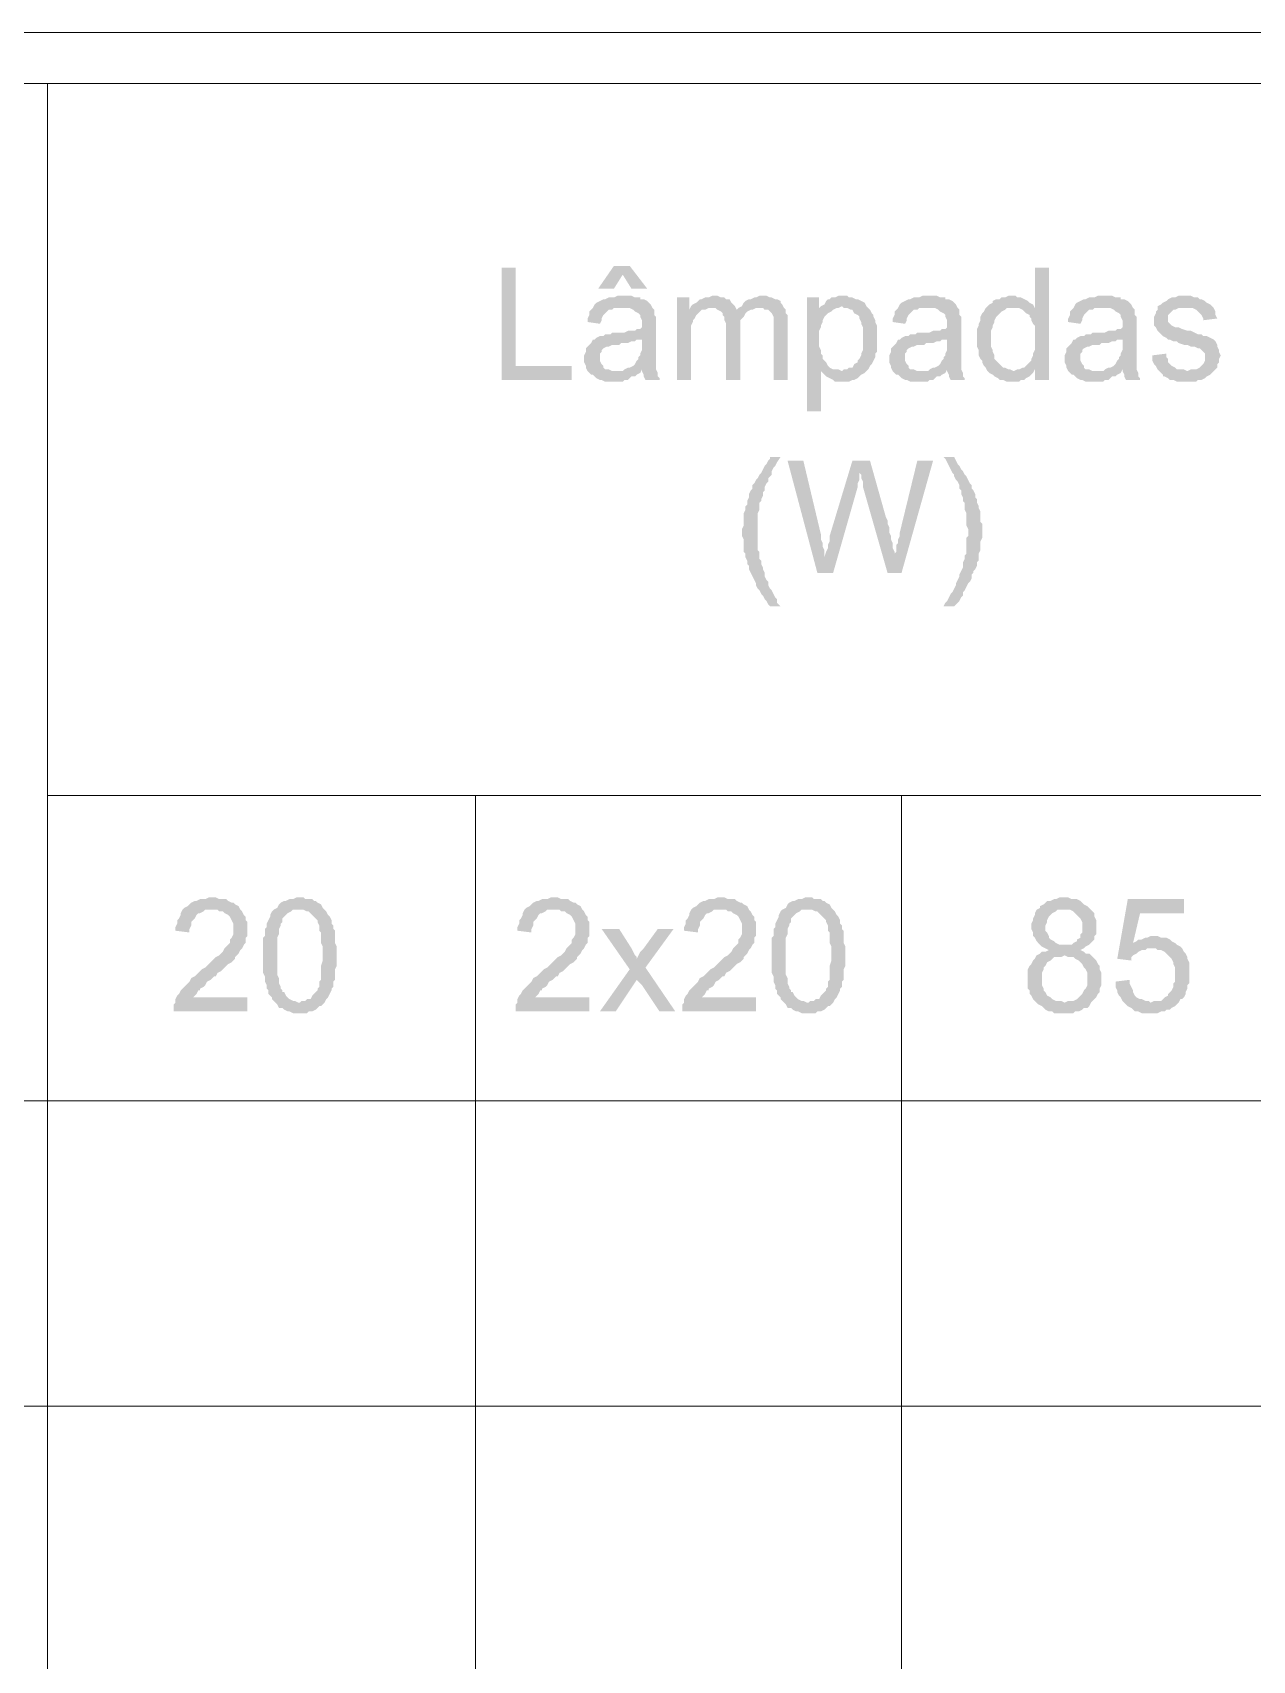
# Model space of a CAD drawing. Header units: inches. Extents: x 179598 to 179981, y 9195975 to 9196075.
# Drawn here: x 179716.228 to 179717.619, y 9196035.954 to 9196037.81 of the extents above; entities that cross this region are included whole.
import ezdxf

# ---------------------------------------------------------------- set-up
doc = ezdxf.new("R2010")
doc.units = ezdxf.units.IN
doc.header["$LTSCALE"] = 0.05
doc.header["$MEASUREMENT"] = 0
doc.linetypes.add('CONTINU', pattern=[0])
doc.layers.add('Cargas', color=150, linetype='Continuous', lineweight=30)

# ---------------------------------------------------------------- blocks, each defined once
blk = doc.blocks.new('QuadroCarga Model')
at = {"layer": 'Cargas', "linetype": 'CONTINU', "lineweight": 20, "transparency": 33554559}
for points in [[(7.3973, 10.3138), (7.3973, 10.3458), (7.3973, 10.3398), (7.3953, 10.3378), (7.3953, 10.3338), (7.3933, 10.3318), (7.3913, 10.3278), (7.3913, 10.3278), (7.3893, 10.3258), (7.3853, 10.3238), (7.3813, 10.3218), (7.3693, 10.3218), (7.3653, 10.3238), (7.3633, 10.3258), (7.3593, 10.3258), (7.3553, 10.3298), (7.3553, 10.3298), (7.3533, 10.3318), (7.3493, 10.3338), (7.3473, 10.3358), (7.3453, 10.3378), (7.3433, 10.3418), (7.3413, 10.3438), (7.3373, 10.3478), (7.3353, 10.3498), (7.3313, 10.3538), (7.3293, 10.3578), (7.3273, 10.3598), (7.3233, 10.3638), (7.3213, 10.3658), (7.3193, 10.3698), (7.3153, 10.3718), (7.3133, 10.3738), (7.3113, 10.3758), (7.3093, 10.3778), (7.3073, 10.3798), (7.3053, 10.3818), (7.3013, 10.3838), (7.2993, 10.3858), (7.2953, 10.3878), (7.2913, 10.3878), (7.2913, 10.3878), (7.2893, 10.3898), (7.2813, 10.3898), (7.2813, 10.3058), (7.2973, 10.3058), (7.2973, 10.3678), (7.2993, 10.3658), (7.3013, 10.3638), (7.3053, 10.3618), (7.3053, 10.3598), (7.3073, 10.3598), (7.3093, 10.3558), (7.3113, 10.3538), (7.3153, 10.3518), (7.3173, 10.3478), (7.3213, 10.3438), (7.3213, 10.3418), (7.3253, 10.3398), (7.3273, 10.3358), (7.3313, 10.3318), (7.3333, 10.3298), (7.3353, 10.3278), (7.3373, 10.3238), (7.3393, 10.3218), (7.3413, 10.3198), (7.3433, 10.3198), (7.3453, 10.3178), (7.3473, 10.3158), (7.3513, 10.3138), (7.3533, 10.3118), (7.3573, 10.3098), (7.3593, 10.3078), (7.3653, 10.3078), (7.3673, 10.3058), (7.3753, 10.3058), (7.3833, 10.3058), (7.3853, 10.3078), (7.3893, 10.3078), (7.3913, 10.3098), (7.3953, 10.3118)], [(7.4113, 10.3458), (7.4113, 10.3498), (7.4093, 10.3538), (7.4093, 10.3598), (7.4073, 10.3638), (7.4073, 10.3658), (7.4053, 10.3698), (7.4033, 10.3718), (7.4013, 10.3738), (7.3993, 10.3778), (7.3973, 10.3798), (7.3933, 10.3818), (7.3913, 10.3818), (7.3873, 10.3838), (7.3853, 10.3858), (7.3813, 10.3858), (7.3773, 10.3878), (7.3733, 10.3878), (7.3713, 10.3718), (7.3753, 10.3718), (7.3793, 10.3698), (7.3833, 10.3698), (7.3853, 10.3678), (7.3873, 10.3658), (7.3913, 10.3638), (7.3933, 10.3618), (7.3933, 10.3598), (7.3953, 10.3558), (7.3973, 10.3538), (7.3973, 10.3138), (7.4013, 10.3158), (7.4013, 10.3158), (7.4033, 10.3198), (7.4053, 10.3218), (7.4053, 10.3238), (7.4073, 10.3278), (7.4093, 10.3298), (7.4093, 10.3378), (7.4113, 10.3418)], [(7.3973, 10.2758), (7.3953, 10.2778), (7.3913, 10.2798), (7.3893, 10.2798), (7.3853, 10.2818), (7.3813, 10.2838), (7.3773, 10.2838), (7.3753, 10.2858), (7.3673, 10.2858), (7.3653, 10.2878), (7.3253, 10.2878), (7.3213, 10.2858), (7.3153, 10.2858), (7.3113, 10.2838), (7.3073, 10.2838), (7.3053, 10.2818), (7.3013, 10.2818), (7.2993, 10.2798), (7.2973, 10.2778), (7.2953, 10.2778), (7.2933, 10.2758), (7.2913, 10.2738), (7.2913, 10.2458), (7.2913, 10.2478), (7.2933, 10.2518), (7.2933, 10.2538), (7.2953, 10.2578), (7.2973, 10.2598), (7.2993, 10.2618), (7.3033, 10.2638), (7.3033, 10.2658), (7.3053, 10.2658), (7.3073, 10.2678), (7.3093, 10.2678), (7.3133, 10.2698), (7.3193, 10.2698), (7.3233, 10.2718), (7.3653, 10.2718), (7.3693, 10.2698), (7.3753, 10.2698), (7.3793, 10.2678), (7.3813, 10.2678), (7.3833, 10.2658), (7.3873, 10.2658), (7.3893, 10.2638), (7.3913, 10.2618), (7.3933, 10.2598), (7.3953, 10.2558), (7.3973, 10.2538), (7.3973, 10.2458)], [(7.4113, 10.2458), (7.4113, 10.2498), (7.4093, 10.2538), (7.4093, 10.2578), (7.4073, 10.2618), (7.4073, 10.2638), (7.4053, 10.2678), (7.4033, 10.2698), (7.4033, 10.2698), (7.3993, 10.2718), (7.3973, 10.2758), (7.3973, 10.2418), (7.3953, 10.2378), (7.3953, 10.2358), (7.3933, 10.2338), (7.3893, 10.2298), (7.3873, 10.2278), (7.3873, 10.2278), (7.3853, 10.2258), (7.3833, 10.2258), (7.3793, 10.2238), (7.3733, 10.2238), (7.3713, 10.2218), (7.3593, 10.2218), (7.3553, 10.2198), (7.3393, 10.2198), (7.3333, 10.2218), (7.3173, 10.2218), (7.3153, 10.2238), (7.3093, 10.2238), (7.3073, 10.2258), (7.3053, 10.2258), (7.3033, 10.2278), (7.3013, 10.2298), (7.2993, 10.2318), (7.2953, 10.2338), (7.2953, 10.2378), (7.2933, 10.2398), (7.2933, 10.2438), (7.2913, 10.2458), (7.2913, 10.2738), (7.2893, 10.2718), (7.2853, 10.2698), (7.2853, 10.2658), (7.2833, 10.2638), (7.2813, 10.2598), (7.2813, 10.2578), (7.2793, 10.2538), (7.2793, 10.2378), (7.2813, 10.2358), (7.2813, 10.2318), (7.2833, 10.2278), (7.2853, 10.2258), (7.2873, 10.2238), (7.2873, 10.2218), (7.2893, 10.2198), (7.2913, 10.2178), (7.2953, 10.2158), (7.2973, 10.2138), (7.3013, 10.2118), (7.3053, 10.2098), (7.3073, 10.2098), (7.3093, 10.2078), (7.3153, 10.2078), (7.3173, 10.2058), (7.3293, 10.2058), (7.3333, 10.2038), (7.3553, 10.2038), (7.3593, 10.2058), (7.3733, 10.2058), (7.3753, 10.2078), (7.3793, 10.2078), (7.3813, 10.2098), (7.3853, 10.2098), (7.3893, 10.2118), (7.3913, 10.2138), (7.3953, 10.2158), (7.3953, 10.2158), (7.3973, 10.2178), (7.3993, 10.2198), (7.4033, 10.2218), (7.4053, 10.2258), (7.4073, 10.2278), (7.4073, 10.2298), (7.4093, 10.2318), (7.4093, 10.2398), (7.4113, 10.2418)], [(8.1293, 9.9998), (8.1293, 10.0158), (8.0013, 10.0158), (8.0013, 9.9358), (8.0173, 9.9358), (8.0173, 9.9998)], [(7.3973, 9.9238), (7.3973, 9.9558), (7.3973, 9.9498), (7.3953, 9.9478), (7.3953, 9.9438), (7.3933, 9.9418), (7.3913, 9.9378), (7.3913, 9.9378), (7.3893, 9.9358), (7.3853, 9.9338), (7.3813, 9.9318), (7.3693, 9.9318), (7.3653, 9.9338), (7.3633, 9.9358), (7.3593, 9.9358), (7.3553, 9.9398), (7.3553, 9.9398), (7.3533, 9.9418), (7.3493, 9.9438), (7.3473, 9.9458), (7.3453, 9.9478), (7.3433, 9.9518), (7.3413, 9.9538), (7.3373, 9.9578), (7.3353, 9.9598), (7.3313, 9.9638), (7.3293, 9.9678), (7.3273, 9.9698), (7.3233, 9.9738), (7.3213, 9.9758), (7.3193, 9.9798), (7.3153, 9.9818), (7.3133, 9.9838), (7.3113, 9.9858), (7.3093, 9.9878), (7.3073, 9.9898), (7.3053, 9.9918), (7.3013, 9.9938), (7.2993, 9.9958), (7.2953, 9.9978), (7.2913, 9.9978), (7.2913, 9.9978), (7.2893, 9.9998), (7.2813, 9.9998), (7.2813, 9.9158), (7.2973, 9.9158), (7.2973, 9.9778), (7.2993, 9.9758), (7.3013, 9.9738), (7.3053, 9.9718), (7.3053, 9.9698), (7.3073, 9.9698), (7.3093, 9.9658), (7.3113, 9.9638), (7.3153, 9.9618), (7.3173, 9.9578), (7.3213, 9.9538), (7.3213, 9.9518), (7.3253, 9.9498), (7.3273, 9.9458), (7.3313, 9.9418), (7.3333, 9.9398), (7.3353, 9.9378), (7.3373, 9.9338), (7.3393, 9.9318), (7.3413, 9.9298), (7.3433, 9.9298), (7.3453, 9.9278), (7.3473, 9.9258), (7.3513, 9.9238), (7.3533, 9.9218), (7.3573, 9.9198), (7.3593, 9.9178), (7.3653, 9.9178), (7.3673, 9.9158), (7.3753, 9.9158), (7.3833, 9.9158), (7.3853, 9.9178), (7.3893, 9.9178), (7.3913, 9.9198), (7.3953, 9.9218)], [(7.4113, 9.9558), (7.4113, 9.9598), (7.4093, 9.9638), (7.4093, 9.9698), (7.4073, 9.9738), (7.4073, 9.9758), (7.4053, 9.9798), (7.4033, 9.9818), (7.4013, 9.9838), (7.3993, 9.9878), (7.3973, 9.9898), (7.3933, 9.9918), (7.3913, 9.9918), (7.3873, 9.9938), (7.3853, 9.9958), (7.3813, 9.9958), (7.3773, 9.9978), (7.3733, 9.9978), (7.3713, 9.9818), (7.3753, 9.9818), (7.3793, 9.9798), (7.3833, 9.9798), (7.3853, 9.9778), (7.3873, 9.9758), (7.3913, 9.9738), (7.3933, 9.9718), (7.3933, 9.9698), (7.3953, 9.9658), (7.3973, 9.9638), (7.3973, 9.9238), (7.4013, 9.9258), (7.4013, 9.9258), (7.4033, 9.9298), (7.4053, 9.9318), (7.4053, 9.9338), (7.4073, 9.9378), (7.4093, 9.9398), (7.4093, 9.9478), (7.4113, 9.9518)], [(8.0493, 9.9078), (8.0473, 9.9098), (8.0473, 9.9118), (8.0433, 9.9138), (8.0413, 9.9158), (8.0393, 9.9178), (8.0373, 9.9198), (8.0333, 9.9198), (8.0293, 9.9218), (8.0253, 9.9218), (8.0213, 9.9218), (8.0173, 9.9198), (8.0153, 9.9198), (8.0113, 9.9178), (8.0093, 9.9158), (8.0073, 9.9138), (8.0073, 9.9118), (8.0053, 9.9098), (8.0033, 9.9078), (8.0013, 9.9038), (8.0013, 9.9018), (7.9993, 9.8978), (7.9993, 9.8778), (8.0013, 9.8758), (8.0013, 9.8718), (8.0033, 9.8698), (8.0053, 9.8678), (8.0053, 9.8638), (8.0073, 9.8618), (8.0093, 9.8578), (8.0113, 9.8858), (8.0113, 9.8898), (8.0133, 9.8938), (8.0133, 9.8978), (8.0153, 9.8998), (8.0173, 9.8998), (8.0193, 9.9018), (8.0233, 9.9038), (8.0273, 9.9038), (8.0313, 9.9038), (8.0333, 9.9018), (8.0353, 9.9018), (8.0373, 9.8998), (8.0393, 9.8958), (8.0393, 9.8938), (8.0413, 9.8898), (8.0413, 9.8818), (8.0433, 9.8798), (8.0433, 9.8718), (8.0453, 9.8678), (8.0453, 9.8638), (8.0473, 9.8618), (8.0473, 9.8558)], [(8.0973, 9.8758), (8.0973, 9.8838), (8.0953, 9.8878), (8.0953, 9.8938), (8.0933, 9.8978), (8.0933, 9.8998), (8.0913, 9.9038), (8.0893, 9.9078), (8.0873, 9.9098), (8.0833, 9.9118), (8.0833, 9.8698), (8.0813, 9.8658), (8.0793, 9.8638), (8.0773, 9.8598), (8.0773, 9.8598), (8.0753, 9.8578), (8.0733, 9.8578), (8.0693, 9.8558), (8.0653, 9.8558), (8.0613, 9.8558), (8.0613, 9.8558), (8.0593, 9.8578), (8.0593, 9.8618), (8.0573, 9.8638), (8.0573, 9.8718), (8.0553, 9.8758), (8.0553, 9.8898), (8.0533, 9.8918), (8.0533, 9.8978), (8.0513, 9.8998), (8.0513, 9.9038), (8.0493, 9.9078), (8.0473, 9.8558), (8.0353, 9.8558), (8.0313, 9.8578), (8.0293, 9.8578), (8.0273, 9.8598), (8.0253, 9.8598), (8.0233, 9.8618), (8.0193, 9.8638), (8.0173, 9.8658), (8.0153, 9.8698), (8.0153, 9.8718), (8.0133, 9.8758), (8.0133, 9.8558), (8.0113, 9.8558), (8.0073, 9.8538), (8.0053, 9.8538), (8.0013, 9.8518), (8.0013, 9.8358), (8.0033, 9.8358), (8.0053, 9.8378), (8.0093, 9.8378), (8.0133, 9.8398), (8.0613, 9.8398), (8.0733, 9.8398), (8.0753, 9.8418), (8.0813, 9.8418), (8.0833, 9.8438), (8.0873, 9.8458), (8.0893, 9.8478), (8.0913, 9.8498), (8.0933, 9.8538), (8.0933, 9.8578), (8.0953, 9.8578), (8.0953, 9.8638), (8.0973, 9.8678), (8.0973, 9.8718)], [(8.0833, 9.9118), (8.0813, 9.9138), (8.0793, 9.9158), (8.0753, 9.9158), (8.0713, 9.9178), (8.0673, 9.9178), (8.0653, 9.9038), (8.0693, 9.9018), (8.0713, 9.9018), (8.0753, 9.8998), (8.0773, 9.8978), (8.0793, 9.8958), (8.0813, 9.8938), (8.0813, 9.8898), (8.0833, 9.8878), (8.0833, 9.8778)], [(7.3293, 9.8698), (7.2813, 9.9038), (7.2813, 9.8858), (7.3173, 9.8618)], [(7.3753, 9.8818), (7.3753, 9.9018), (7.3293, 9.8698), (7.3173, 9.8618), (7.3113, 9.8558), (7.2813, 9.8358), (7.2813, 9.8178), (7.3313, 9.8518), (7.3413, 9.8618), (7.3433, 9.8618), (7.3453, 9.8638), (7.3493, 9.8658), (7.3533, 9.8678)], [(8.1313, 9.8698), (8.1313, 9.8878), (8.1053, 9.9058), (8.1053, 9.8878), (8.1213, 9.8778)], [(8.0133, 9.8758), (8.0113, 9.8778), (8.0113, 9.8858), (8.0093, 9.8578), (8.0133, 9.8558)], [(8.1313, 9.8698), (8.1213, 9.8778), (8.1053, 9.8678), (8.1053, 9.8498)], [(7.3753, 9.8198), (7.3753, 9.8378), (7.3533, 9.8538), (7.3513, 9.8558), (7.3493, 9.8578), (7.3453, 9.8598), (7.3413, 9.8618), (7.3313, 9.8518)], [(7.3973, 9.7338), (7.3973, 9.7658), (7.3973, 9.7598), (7.3953, 9.7578), (7.3953, 9.7538), (7.3933, 9.7518), (7.3913, 9.7478), (7.3913, 9.7478), (7.3893, 9.7458), (7.3853, 9.7438), (7.3813, 9.7418), (7.3693, 9.7418), (7.3653, 9.7438), (7.3633, 9.7458), (7.3593, 9.7458), (7.3553, 9.7498), (7.3553, 9.7498), (7.3533, 9.7518), (7.3493, 9.7538), (7.3473, 9.7558), (7.3453, 9.7578), (7.3433, 9.7618), (7.3413, 9.7638), (7.3373, 9.7678), (7.3353, 9.7698), (7.3313, 9.7738), (7.3293, 9.7778), (7.3273, 9.7798), (7.3233, 9.7838), (7.3213, 9.7858), (7.3193, 9.7898), (7.3153, 9.7918), (7.3133, 9.7938), (7.3113, 9.7958), (7.3093, 9.7978), (7.3073, 9.7998), (7.3053, 9.8018), (7.3013, 9.8038), (7.2993, 9.8058), (7.2953, 9.8078), (7.2913, 9.8078), (7.2913, 9.8078), (7.2893, 9.8098), (7.2813, 9.8098), (7.2813, 9.7258), (7.2973, 9.7258), (7.2973, 9.7878), (7.2993, 9.7858), (7.3013, 9.7838), (7.3053, 9.7818), (7.3053, 9.7798), (7.3073, 9.7798), (7.3093, 9.7758), (7.3113, 9.7738), (7.3153, 9.7718), (7.3173, 9.7678), (7.3213, 9.7638), (7.3213, 9.7618), (7.3253, 9.7598), (7.3273, 9.7558), (7.3313, 9.7518), (7.3333, 9.7498), (7.3353, 9.7478), (7.3373, 9.7438), (7.3393, 9.7418), (7.3413, 9.7398), (7.3433, 9.7398), (7.3453, 9.7378), (7.3473, 9.7358), (7.3513, 9.7338), (7.3533, 9.7318), (7.3573, 9.7298), (7.3593, 9.7278), (7.3653, 9.7278), (7.3673, 9.7258), (7.3753, 9.7258), (7.3833, 9.7258), (7.3853, 9.7278), (7.3893, 9.7278), (7.3913, 9.7298), (7.3953, 9.7318)], [(7.4113, 9.7658), (7.4113, 9.7698), (7.4093, 9.7738), (7.4093, 9.7798), (7.4073, 9.7838), (7.4073, 9.7858), (7.4053, 9.7898), (7.4033, 9.7918), (7.4013, 9.7938), (7.3993, 9.7978), (7.3973, 9.7998), (7.3933, 9.8018), (7.3913, 9.8018), (7.3873, 9.8038), (7.3853, 9.8058), (7.3813, 9.8058), (7.3773, 9.8078), (7.3733, 9.8078), (7.3713, 9.7918), (7.3753, 9.7918), (7.3793, 9.7898), (7.3833, 9.7898), (7.3853, 9.7878), (7.3873, 9.7858), (7.3913, 9.7838), (7.3933, 9.7818), (7.3933, 9.7798), (7.3953, 9.7758), (7.3973, 9.7738), (7.3973, 9.7338), (7.4013, 9.7358), (7.4013, 9.7358), (7.4033, 9.7398), (7.4053, 9.7418), (7.4053, 9.7438), (7.4073, 9.7478), (7.4093, 9.7498), (7.4093, 9.7578), (7.4113, 9.7618)], [(8.0953, 9.8018), (8.0953, 9.8158), (8.0013, 9.8158), (8.0013, 9.7998), (8.0633, 9.7998), (8.0673, 9.7978), (8.0693, 9.7978), (8.0713, 9.7958), (8.0753, 9.7938), (8.0773, 9.7918), (8.0793, 9.7898), (8.0813, 9.7878), (8.0813, 9.8018)], [(8.0973, 9.7738), (8.0973, 9.7758), (8.0953, 9.7798), (8.0953, 9.7838), (8.0933, 9.7878), (8.0933, 9.7898), (8.0913, 9.7918), (8.0893, 9.7938), (8.0873, 9.7978), (8.0853, 9.7998), (8.0833, 9.7778), (8.0833, 9.7718), (8.0813, 9.7698), (8.0793, 9.7658), (8.0813, 9.7478), (8.0813, 9.7478), (8.0853, 9.7498), (8.0873, 9.7518), (8.0893, 9.7538), (8.0933, 9.7558), (8.0933, 9.7598), (8.0953, 9.7618), (8.0953, 9.7658), (8.0973, 9.7698)], [(8.0853, 9.7998), (8.0813, 9.8018), (8.0813, 9.7838), (8.0833, 9.7798), (8.0833, 9.7778)], [(8.0833, 9.7458), (8.0813, 9.7478), (8.0793, 9.7658), (8.0773, 9.7638), (8.0753, 9.7638), (8.0733, 9.7618), (8.0693, 9.7618), (8.0653, 9.7598), (8.0013, 9.7598), (8.0013, 9.7438), (8.0693, 9.7438), (8.0713, 9.7418), (8.0733, 9.7398), (8.0773, 9.7378), (8.0773, 9.7378), (8.0793, 9.7358), (8.0813, 9.7318), (8.0813, 9.7298), (8.0833, 9.7258), (8.0833, 9.7218)], [(8.0973, 9.7178), (8.0973, 9.7218), (8.0953, 9.7258), (8.0953, 9.7278), (8.0933, 9.7318), (8.0933, 9.7338), (8.0913, 9.7378), (8.0893, 9.7398), (8.0853, 9.7418), (8.0833, 9.7458), (8.0833, 9.7178), (8.0813, 9.7158), (8.0813, 9.7118), (8.0793, 9.7098), (8.0773, 9.7078), (8.0733, 9.7058), (8.0013, 9.7058), (8.0013, 9.6898), (8.0753, 9.6898), (8.0773, 9.6918), (8.0813, 9.6918), (8.0833, 9.6938), (8.0873, 9.6958), (8.0893, 9.6978), (8.0913, 9.6978), (8.0933, 9.7018), (8.0933, 9.7038), (8.0953, 9.7078), (8.0953, 9.7098), (8.0973, 9.7138)], [(7.9133, 9.6978), (7.9133, 9.7098), (7.9113, 9.7098), (7.9093, 9.7118), (7.9053, 9.7138), (7.9033, 9.7158), (7.8993, 9.7178), (7.8953, 9.7198), (7.8933, 9.7218), (7.8893, 9.7238), (7.8873, 9.7258), (7.8833, 9.7278), (7.8813, 9.7298), (7.8773, 9.7298), (7.8753, 9.7318), (7.8713, 9.7338), (7.8673, 9.7338), (7.8673, 9.7338), (7.8633, 9.7358), (7.8593, 9.7358), (7.8573, 9.7378), (7.8533, 9.7378), (7.8493, 9.7398), (7.8353, 9.7398), (7.8313, 9.7418), (7.8273, 9.7418), (7.8233, 9.7418), (7.8193, 9.7398), (7.8053, 9.7398), (7.8033, 9.7378), (7.7993, 9.7378), (7.7953, 9.7358), (7.7913, 9.7358), (7.7893, 9.7338), (7.7853, 9.7338), (7.7813, 9.7318), (7.7813, 9.7318), (7.7773, 9.7298), (7.7733, 9.7278), (7.7693, 9.7258), (7.7673, 9.7258), (7.7633, 9.7238), (7.7613, 9.7218), (7.7573, 9.7198), (7.7553, 9.7178), (7.7513, 9.7158), (7.7493, 9.7138), (7.7453, 9.7118), (7.7433, 9.7098), (7.7433, 9.6978), (7.7473, 9.7018), (7.7513, 9.7018), (7.7533, 9.7038), (7.7573, 9.7058), (7.7613, 9.7078), (7.7633, 9.7098), (7.7673, 9.7118), (7.7713, 9.7118), (7.7733, 9.7138), (7.7773, 9.7158), (7.7813, 9.7158), (7.7853, 9.7178), (7.7873, 9.7178), (7.7913, 9.7198), (7.7953, 9.7198), (7.7973, 9.7218), (7.8053, 9.7218), (7.8073, 9.7238), (7.8493, 9.7238), (7.8533, 9.7218), (7.8613, 9.7218), (7.8633, 9.7198), (7.8653, 9.7198), (7.8693, 9.7178), (7.8733, 9.7178), (7.8753, 9.7158), (7.8793, 9.7158), (7.8833, 9.7138), (7.8853, 9.7118), (7.8893, 9.7118), (7.8913, 9.7098), (7.8933, 9.7078), (7.8973, 9.7078), (7.9013, 9.7058), (7.9033, 9.7038), (7.9073, 9.7018)], [(7.3973, 9.6958), (7.3953, 9.6978), (7.3913, 9.6998), (7.3893, 9.6998), (7.3853, 9.7018), (7.3813, 9.7038), (7.3773, 9.7038), (7.3753, 9.7058), (7.3673, 9.7058), (7.3653, 9.7078), (7.3253, 9.7078), (7.3213, 9.7058), (7.3153, 9.7058), (7.3113, 9.7038), (7.3073, 9.7038), (7.3053, 9.7018), (7.3013, 9.7018), (7.2993, 9.6998), (7.2973, 9.6978), (7.2953, 9.6978), (7.2933, 9.6958), (7.2913, 9.6938), (7.2913, 9.6658), (7.2913, 9.6678), (7.2933, 9.6718), (7.2933, 9.6738), (7.2953, 9.6778), (7.2973, 9.6798), (7.2993, 9.6818), (7.3033, 9.6838), (7.3033, 9.6858), (7.3053, 9.6858), (7.3073, 9.6878), (7.3093, 9.6878), (7.3133, 9.6898), (7.3193, 9.6898), (7.3233, 9.6918), (7.3653, 9.6918), (7.3693, 9.6898), (7.3753, 9.6898), (7.3793, 9.6878), (7.3813, 9.6878), (7.3833, 9.6858), (7.3873, 9.6858), (7.3893, 9.6838), (7.3913, 9.6818), (7.3933, 9.6798), (7.3953, 9.6758), (7.3973, 9.6738), (7.3973, 9.6658)], [(7.4113, 9.6658), (7.4113, 9.6698), (7.4093, 9.6738), (7.4093, 9.6778), (7.4073, 9.6818), (7.4073, 9.6838), (7.4053, 9.6878), (7.4033, 9.6898), (7.4033, 9.6898), (7.3993, 9.6918), (7.3973, 9.6958), (7.3973, 9.6618), (7.3953, 9.6578), (7.3953, 9.6558), (7.3933, 9.6538), (7.3893, 9.6498), (7.3873, 9.6478), (7.3873, 9.6478), (7.3853, 9.6458), (7.3833, 9.6458), (7.3793, 9.6438), (7.3733, 9.6438), (7.3713, 9.6418), (7.3593, 9.6418), (7.3553, 9.6398), (7.3393, 9.6398), (7.3333, 9.6418), (7.3173, 9.6418), (7.3153, 9.6438), (7.3093, 9.6438), (7.3073, 9.6458), (7.3053, 9.6458), (7.3033, 9.6478), (7.3013, 9.6498), (7.2993, 9.6518), (7.2953, 9.6538), (7.2953, 9.6578), (7.2933, 9.6598), (7.2933, 9.6638), (7.2913, 9.6658), (7.2913, 9.6938), (7.2893, 9.6918), (7.2853, 9.6898), (7.2853, 9.6858), (7.2833, 9.6838), (7.2813, 9.6798), (7.2813, 9.6778), (7.2793, 9.6738), (7.2793, 9.6578), (7.2813, 9.6558), (7.2813, 9.6518), (7.2833, 9.6478), (7.2853, 9.6458), (7.2873, 9.6438), (7.2873, 9.6418), (7.2893, 9.6398), (7.2913, 9.6378), (7.2953, 9.6358), (7.2973, 9.6338), (7.3013, 9.6318), (7.3053, 9.6298), (7.3073, 9.6298), (7.3093, 9.6278), (7.3153, 9.6278), (7.3173, 9.6258), (7.3293, 9.6258), (7.3333, 9.6238), (7.3553, 9.6238), (7.3593, 9.6258), (7.3733, 9.6258), (7.3753, 9.6278), (7.3793, 9.6278), (7.3813, 9.6298), (7.3853, 9.6298), (7.3893, 9.6318), (7.3913, 9.6338), (7.3953, 9.6358), (7.3953, 9.6358), (7.3973, 9.6378), (7.3993, 9.6398), (7.4033, 9.6418), (7.4053, 9.6458), (7.4073, 9.6478), (7.4073, 9.6498), (7.4093, 9.6518), (7.4093, 9.6598), (7.4113, 9.6618)], [(7.9093, 9.6718), (7.9093, 9.6898), (7.7813, 9.6558), (7.7993, 9.6478), (7.8073, 9.6478), (7.8113, 9.6498), (7.8153, 9.6498), (7.8193, 9.6518), (7.8253, 9.6518)], [(7.9093, 9.5958), (7.9093, 9.6158), (7.8233, 9.6418), (7.8173, 9.6418), (7.8133, 9.6438), (7.8093, 9.6438), (7.8053, 9.6458), (7.7993, 9.6478), (7.7813, 9.6558), (7.7813, 9.6378), (7.8793, 9.6098), (7.8833, 9.6098), (7.8873, 9.6078), (7.8953, 9.6078)], [(8.0953, 9.6538), (8.0953, 9.6678), (7.9653, 9.6678), (7.9653, 9.6518), (8.0113, 9.6518), (8.0113, 9.6278), (8.0133, 9.6318), (8.0133, 9.6378), (8.0153, 9.6418), (8.0173, 9.6438), (8.0213, 9.6458), (8.0233, 9.6478), (8.0253, 9.6498), (8.0293, 9.6498), (8.0313, 9.6518), (8.0353, 9.6518), (8.0393, 9.6538), (8.0573, 9.6538), (8.0613, 9.6518), (8.0633, 9.6518), (8.0673, 9.6498), (8.0693, 9.6498), (8.0733, 9.6478), (8.0753, 9.6458), (8.0773, 9.6438), (8.0793, 9.6398), (8.0813, 9.6378), (8.0833, 9.6538)], [(8.0973, 9.6258), (8.0973, 9.6318), (8.0953, 9.6358), (8.0953, 9.6398), (8.0933, 9.6418), (8.0933, 9.6438), (8.0913, 9.6458), (8.0873, 9.6478), (8.0853, 9.6518), (8.0853, 9.6278), (8.0833, 9.6258), (8.0833, 9.6218), (8.0813, 9.6178), (8.0813, 9.6158), (8.0773, 9.6138), (8.0753, 9.6098), (8.0733, 9.6078), (8.0713, 9.6078), (8.0673, 9.6058), (8.0653, 9.6058), (8.0613, 9.6038), (8.0353, 9.6038), (8.0313, 9.6058), (8.0293, 9.6058), (8.0253, 9.6078), (8.0233, 9.6098), (8.0213, 9.6098), (8.0193, 9.6138), (8.0153, 9.6158), (8.0153, 9.6198), (8.0133, 9.6218), (8.0133, 9.6258), (8.0113, 9.6278), (8.0113, 9.6518), (8.0093, 9.6498), (8.0073, 9.6478), (8.0053, 9.6458), (8.0033, 9.6418), (8.0033, 9.6418), (8.0013, 9.6378), (7.9993, 9.6358), (7.9993, 9.6198), (8.0013, 9.6158), (8.0013, 9.6138), (8.0033, 9.6098), (8.0053, 9.6078), (8.0073, 9.6058), (8.0093, 9.6018), (8.0113, 9.5998), (8.0133, 9.5978), (8.0173, 9.5958), (8.0193, 9.5938), (8.0233, 9.5918), (8.0233, 9.5918), (8.0273, 9.5898), (8.0313, 9.5898), (8.0333, 9.5878), (8.0493, 9.5878), (8.0633, 9.5878), (8.0673, 9.5898), (8.0693, 9.5898), (8.0733, 9.5918), (8.0753, 9.5918), (8.0773, 9.5938), (8.0813, 9.5958), (8.0833, 9.5978), (8.0853, 9.5998), (8.0893, 9.6018), (8.0913, 9.6058), (8.0913, 9.6058), (8.0933, 9.6098), (8.0933, 9.6118), (8.0953, 9.6158), (8.0953, 9.6198), (8.0973, 9.6218)], [(8.0853, 9.6518), (8.0833, 9.6538), (8.0813, 9.6378), (8.0833, 9.6338), (8.0833, 9.6318), (8.0853, 9.6278)], [(7.9093, 9.5958), (7.8953, 9.6078), (7.8933, 9.6058), (7.8893, 9.6058), (7.8853, 9.6038), (7.8793, 9.6038), (7.7813, 9.5758), (7.7993, 9.5678), (7.8053, 9.5678), (7.8093, 9.5698), (7.8153, 9.5698), (7.8193, 9.5718), (7.8233, 9.5718), (7.8273, 9.5738), (7.8333, 9.5738), (7.8373, 9.5758), (7.8413, 9.5758), (7.8453, 9.5778)], [(7.9093, 9.5238), (7.9093, 9.5418), (7.8273, 9.5618), (7.8233, 9.5618), (7.8193, 9.5638), (7.8153, 9.5638), (7.8133, 9.5658), (7.8053, 9.5658), (7.8033, 9.5678), (7.7993, 9.5678), (7.7813, 9.5758), (7.7813, 9.5598)], [(8.0493, 9.5598), (8.0473, 9.5618), (8.0473, 9.5638), (8.0433, 9.5658), (8.0413, 9.5678), (8.0393, 9.5698), (8.0373, 9.5718), (8.0333, 9.5718), (8.0293, 9.5738), (8.0253, 9.5738), (8.0213, 9.5738), (8.0173, 9.5718), (8.0153, 9.5718), (8.0113, 9.5698), (8.0093, 9.5678), (8.0073, 9.5658), (8.0073, 9.5638), (8.0053, 9.5618), (8.0033, 9.5598), (8.0013, 9.5558), (8.0013, 9.5538), (7.9993, 9.5498), (7.9993, 9.5298), (8.0013, 9.5278), (8.0013, 9.5238), (8.0033, 9.5218), (8.0053, 9.5198), (8.0053, 9.5158), (8.0073, 9.5138), (8.0093, 9.5098), (8.0113, 9.5378), (8.0113, 9.5418), (8.0133, 9.5458), (8.0133, 9.5498), (8.0153, 9.5518), (8.0173, 9.5518), (8.0193, 9.5538), (8.0233, 9.5558), (8.0273, 9.5558), (8.0313, 9.5558), (8.0333, 9.5538), (8.0353, 9.5538), (8.0373, 9.5518), (8.0393, 9.5478), (8.0393, 9.5458), (8.0413, 9.5418), (8.0413, 9.5338), (8.0433, 9.5318), (8.0433, 9.5238), (8.0453, 9.5198), (8.0453, 9.5158), (8.0473, 9.5138), (8.0473, 9.5078)], [(8.0973, 9.5278), (8.0973, 9.5358), (8.0953, 9.5398), (8.0953, 9.5458), (8.0933, 9.5498), (8.0933, 9.5518), (8.0913, 9.5558), (8.0893, 9.5598), (8.0873, 9.5618), (8.0833, 9.5638), (8.0833, 9.5218), (8.0813, 9.5178), (8.0793, 9.5158), (8.0773, 9.5118), (8.0773, 9.5118), (8.0753, 9.5098), (8.0733, 9.5098), (8.0693, 9.5078), (8.0653, 9.5078), (8.0613, 9.5078), (8.0613, 9.5078), (8.0593, 9.5098), (8.0593, 9.5138), (8.0573, 9.5158), (8.0573, 9.5238), (8.0553, 9.5278), (8.0553, 9.5418), (8.0533, 9.5438), (8.0533, 9.5498), (8.0513, 9.5518), (8.0513, 9.5558), (8.0493, 9.5598), (8.0473, 9.5078), (8.0353, 9.5078), (8.0313, 9.5098), (8.0293, 9.5098), (8.0273, 9.5118), (8.0253, 9.5118), (8.0233, 9.5138), (8.0193, 9.5158), (8.0173, 9.5178), (8.0153, 9.5218), (8.0153, 9.5238), (8.0133, 9.5278), (8.0133, 9.5078), (8.0113, 9.5078), (8.0073, 9.5058), (8.0053, 9.5058), (8.0013, 9.5038), (8.0013, 9.4878), (8.0033, 9.4878), (8.0053, 9.4898), (8.0093, 9.4898), (8.0133, 9.4918), (8.0613, 9.4918), (8.0733, 9.4918), (8.0753, 9.4938), (8.0813, 9.4938), (8.0833, 9.4958), (8.0873, 9.4978), (8.0893, 9.4998), (8.0913, 9.5018), (8.0933, 9.5058), (8.0933, 9.5098), (8.0953, 9.5098), (8.0953, 9.5158), (8.0973, 9.5198), (8.0973, 9.5238)], [(8.0833, 9.5638), (8.0813, 9.5658), (8.0793, 9.5678), (8.0753, 9.5678), (8.0713, 9.5698), (8.0673, 9.5698), (8.0653, 9.5558), (8.0693, 9.5538), (8.0713, 9.5538), (8.0753, 9.5518), (8.0773, 9.5498), (8.0793, 9.5478), (8.0813, 9.5458), (8.0813, 9.5418), (8.0833, 9.5398), (8.0833, 9.5298)], [(8.0133, 9.5278), (8.0113, 9.5298), (8.0113, 9.5378), (8.0093, 9.5098), (8.0133, 9.5078)], [(7.9133, 9.4998), (7.9133, 9.5118), (7.9113, 9.5098), (7.9073, 9.5078), (7.9033, 9.5058), (7.8993, 9.5038), (7.8953, 9.5018), (7.8933, 9.4998), (7.8913, 9.4998), (7.8873, 9.4978), (7.8853, 9.4958), (7.8853, 9.4958), (7.8813, 9.4938), (7.8773, 9.4938), (7.8753, 9.4918), (7.8713, 9.4918), (7.8673, 9.4898), (7.8633, 9.4898), (7.8613, 9.4878), (7.8533, 9.4878), (7.8493, 9.4858), (7.8353, 9.4858), (7.8313, 9.4838), (7.8273, 9.4838), (7.8233, 9.4838), (7.8213, 9.4858), (7.8033, 9.4858), (7.8013, 9.4878), (7.7973, 9.4878), (7.7933, 9.4898), (7.7873, 9.4898), (7.7833, 9.4918), (7.7793, 9.4938), (7.7773, 9.4938), (7.7733, 9.4958), (7.7693, 9.4978), (7.7673, 9.4978), (7.7633, 9.4998), (7.7593, 9.5018), (7.7573, 9.5038), (7.7533, 9.5058), (7.7493, 9.5078), (7.7473, 9.5098), (7.7433, 9.5118), (7.7433, 9.4998), (7.7453, 9.4978), (7.7473, 9.4958), (7.7493, 9.4938), (7.7533, 9.4918), (7.7553, 9.4898), (7.7593, 9.4898), (7.7613, 9.4878), (7.7653, 9.4858), (7.7693, 9.4838), (7.7713, 9.4818), (7.7753, 9.4798), (7.7793, 9.4798), (7.7813, 9.4778), (7.7833, 9.4778), (7.7853, 9.4758), (7.7893, 9.4738), (7.7933, 9.4738), (7.7953, 9.4718), (7.8033, 9.4718), (7.8073, 9.4698), (7.8173, 9.4698), (7.8213, 9.4678), (7.8373, 9.4678), (7.8393, 9.4698), (7.8513, 9.4698), (7.8553, 9.4718), (7.8573, 9.4718), (7.8613, 9.4738), (7.8653, 9.4738), (7.8673, 9.4758), (7.8713, 9.4758), (7.8753, 9.4778), (7.8773, 9.4798), (7.8813, 9.4798), (7.8833, 9.4818), (7.8873, 9.4838), (7.8913, 9.4858), (7.8933, 9.4878), (7.8973, 9.4898), (7.8993, 9.4918), (7.9033, 9.4938), (7.9053, 9.4958), (7.9093, 9.4978)], [(8.0973, 9.4338), (8.0973, 9.4378), (8.0953, 9.4418), (8.0953, 9.4458), (8.0933, 9.4478), (8.0933, 9.4518), (8.0913, 9.4558), (8.0893, 9.4558), (8.0873, 9.4598), (8.0853, 9.4618), (8.0833, 9.4638), (8.0793, 9.4658), (8.0773, 9.4678), (8.0733, 9.4698), (8.0693, 9.4698), (8.0653, 9.4718), (8.0633, 9.4718), (8.0593, 9.4738), (8.0473, 9.4738), (8.0393, 9.4738), (8.0353, 9.4718), (8.0293, 9.4718), (8.0253, 9.4698), (8.0233, 9.4678), (8.0213, 9.4678), (8.0173, 9.4658), (8.0153, 9.4638), (8.0113, 9.4618), (8.0113, 9.4318), (8.0133, 9.4358), (8.0133, 9.4378), (8.0153, 9.4418), (8.0153, 9.4438), (8.0193, 9.4478), (8.0213, 9.4498), (8.0213, 9.4498), (8.0233, 9.4518), (8.0253, 9.4538), (8.0293, 9.4538), (8.0333, 9.4558), (8.0353, 9.4558), (8.0393, 9.4578), (8.0573, 9.4578), (8.0613, 9.4558), (8.0633, 9.4558), (8.0673, 9.4538), (8.0693, 9.4538), (8.0733, 9.4518), (8.0753, 9.4498), (8.0773, 9.4478), (8.0793, 9.4458), (8.0813, 9.4418), (8.0833, 9.4398), (8.0833, 9.4078), (8.0873, 9.4098), (8.0893, 9.4138), (8.0913, 9.4158), (8.0933, 9.4198), (8.0933, 9.4198), (8.0953, 9.4238), (8.0953, 9.4278), (8.0973, 9.4298)], [(8.0133, 9.4258), (8.0133, 9.4278), (8.0113, 9.4318), (8.0113, 9.4618), (8.0093, 9.4598), (8.0073, 9.4558), (8.0053, 9.4538), (8.0053, 9.4538), (8.0033, 9.4498), (8.0013, 9.4478), (8.0013, 9.4438), (7.9993, 9.4398), (7.9993, 9.4258), (8.0013, 9.4238), (8.0013, 9.4198), (8.0033, 9.4178), (8.0053, 9.4138), (8.0073, 9.4118), (8.0093, 9.4098), (8.0133, 9.4078)], [(8.1293, 9.3918), (8.1293, 9.4078), (8.0833, 9.4078), (8.0833, 9.4318), (8.0833, 9.4258), (8.0813, 9.4218), (8.0793, 9.4198), (8.0773, 9.4178), (8.0753, 9.4138), (8.0733, 9.4138), (8.0713, 9.4118), (8.0693, 9.4118), (8.0653, 9.4098), (8.0633, 9.4078), (8.0353, 9.4078), (8.0313, 9.4098), (8.0293, 9.4098), (8.0253, 9.4118), (8.0233, 9.4118), (8.0213, 9.4138), (8.0193, 9.4158), (8.0153, 9.4198), (8.0153, 9.4218), (8.0133, 9.4258), (8.0133, 9.4078), (8.0013, 9.4078), (8.0013, 9.3918)], [(7.4113, 9.3738), (7.4113, 9.3798), (7.4093, 9.3838), (7.4093, 9.3858), (7.4073, 9.3898), (7.4073, 9.3938), (7.4053, 9.3958), (7.4033, 9.3978), (7.4013, 9.4018), (7.3993, 9.4018), (7.3973, 9.4058), (7.3933, 9.4078), (7.3913, 9.4078), (7.3873, 9.4098), (7.3853, 9.4098), (7.3813, 9.4118), (7.3753, 9.4118), (7.3713, 9.4098), (7.3673, 9.4098), (7.3653, 9.4078), (7.3613, 9.4058), (7.3613, 9.4058), (7.3593, 9.4038), (7.3573, 9.4018), (7.3553, 9.3998), (7.3533, 9.3958), (7.3513, 9.3918), (7.3513, 9.3918), (7.3493, 9.3958), (7.3493, 9.3998), (7.3473, 9.4018), (7.3453, 9.4058), (7.3413, 9.4078), (7.3393, 9.4098), (7.3393, 9.4098), (7.3353, 9.4118), (7.3333, 9.4138), (7.3293, 9.4158), (7.3073, 9.4158), (7.3053, 9.4138), (7.3013, 9.4138), (7.2993, 9.4118), (7.2953, 9.4098), (7.2933, 9.4078), (7.2913, 9.4058), (7.2913, 9.3738), (7.2933, 9.3778), (7.2933, 9.3838), (7.2953, 9.3878), (7.2973, 9.3898), (7.2993, 9.3938), (7.3033, 9.3958), (7.3053, 9.3978), (7.3073, 9.3978), (7.3113, 9.3998), (7.3253, 9.3998), (7.3293, 9.3978), (7.3313, 9.3978), (7.3333, 9.3958), (7.3373, 9.3938), (7.3393, 9.3898), (7.3413, 9.3878), (7.3433, 9.3858), (7.3433, 9.3778), (7.3453, 9.3738), (7.3453, 9.3438), (7.3473, 9.3458), (7.3473, 9.3498), (7.3493, 9.3518), (7.3513, 9.3558), (7.3513, 9.3558), (7.3533, 9.3518), (7.3553, 9.3498), (7.3573, 9.3458), (7.3573, 9.3798), (7.3593, 9.3838), (7.3613, 9.3858), (7.3633, 9.3898), (7.3653, 9.3918), (7.3673, 9.3918), (7.3713, 9.3938), (7.3733, 9.3958), (7.3793, 9.3958), (7.3833, 9.3938), (7.3853, 9.3938), (7.3893, 9.3918), (7.3913, 9.3898), (7.3933, 9.3878), (7.3953, 9.3838), (7.3973, 9.3818), (7.3973, 9.3438), (7.4013, 9.3478), (7.4013, 9.3478), (7.4033, 9.3518), (7.4053, 9.3538), (7.4073, 9.3558), (7.4093, 9.3598), (7.4093, 9.3658), (7.4113, 9.3698)], [(7.3453, 9.3438), (7.3453, 9.3738), (7.3433, 9.3698), (7.3433, 9.3638), (7.3413, 9.3618), (7.3393, 9.3578), (7.3373, 9.3558), (7.3353, 9.3538), (7.3313, 9.3518), (7.3293, 9.3498), (7.3253, 9.3478), (7.3113, 9.3478), (7.3073, 9.3498), (7.3053, 9.3518), (7.3013, 9.3538), (7.2993, 9.3558), (7.2973, 9.3578), (7.2953, 9.3598), (7.2933, 9.3638), (7.2933, 9.3698), (7.2913, 9.3738), (7.2913, 9.4058), (7.2893, 9.4038), (7.2873, 9.3998), (7.2853, 9.3978), (7.2833, 9.3958), (7.2813, 9.3918), (7.2813, 9.3878), (7.2793, 9.3858), (7.2793, 9.3638), (7.2813, 9.3618), (7.2813, 9.3578), (7.2833, 9.3538), (7.2853, 9.3518), (7.2853, 9.3478), (7.2873, 9.3458), (7.2913, 9.3438), (7.2933, 9.3418), (7.2953, 9.3398), (7.2973, 9.3378), (7.3013, 9.3358), (7.3033, 9.3338), (7.3073, 9.3338), (7.3113, 9.3318), (7.3253, 9.3318), (7.3293, 9.3338), (7.3333, 9.3338), (7.3353, 9.3358), (7.3393, 9.3378), (7.3393, 9.3378), (7.3413, 9.3398)], [(7.3973, 9.3438), (7.3973, 9.3738), (7.3973, 9.3678), (7.3953, 9.3638), (7.3933, 9.3618), (7.3913, 9.3598), (7.3893, 9.3578), (7.3873, 9.3558), (7.3833, 9.3538), (7.3713, 9.3538), (7.3693, 9.3558), (7.3653, 9.3558), (7.3633, 9.3598), (7.3613, 9.3598), (7.3593, 9.3638), (7.3573, 9.3658), (7.3573, 9.3738), (7.3573, 9.3458), (7.3593, 9.3438), (7.3613, 9.3418), (7.3633, 9.3398), (7.3673, 9.3398), (7.3693, 9.3378), (7.3853, 9.3378), (7.3893, 9.3398), (7.3933, 9.3398), (7.3953, 9.3418)], [(8.0493, 9.3598), (8.0473, 9.3618), (8.0473, 9.3638), (8.0433, 9.3658), (8.0413, 9.3678), (8.0393, 9.3698), (8.0373, 9.3718), (8.0333, 9.3718), (8.0293, 9.3738), (8.0253, 9.3738), (8.0213, 9.3738), (8.0173, 9.3718), (8.0153, 9.3718), (8.0113, 9.3698), (8.0093, 9.3678), (8.0073, 9.3658), (8.0073, 9.3638), (8.0053, 9.3618), (8.0033, 9.3598), (8.0013, 9.3558), (8.0013, 9.3538), (7.9993, 9.3498), (7.9993, 9.3298), (8.0013, 9.3278), (8.0013, 9.3238), (8.0033, 9.3218), (8.0053, 9.3198), (8.0053, 9.3158), (8.0073, 9.3138), (8.0093, 9.3098), (8.0113, 9.3378), (8.0113, 9.3418), (8.0133, 9.3458), (8.0133, 9.3498), (8.0153, 9.3518), (8.0173, 9.3518), (8.0193, 9.3538), (8.0233, 9.3558), (8.0273, 9.3558), (8.0313, 9.3558), (8.0333, 9.3538), (8.0353, 9.3538), (8.0373, 9.3518), (8.0393, 9.3478), (8.0393, 9.3458), (8.0413, 9.3418), (8.0413, 9.3338), (8.0433, 9.3318), (8.0433, 9.3238), (8.0453, 9.3198), (8.0453, 9.3158), (8.0473, 9.3138), (8.0473, 9.3078)], [(8.0973, 9.3278), (8.0973, 9.3358), (8.0953, 9.3398), (8.0953, 9.3458), (8.0933, 9.3498), (8.0933, 9.3518), (8.0913, 9.3558), (8.0893, 9.3598), (8.0873, 9.3618), (8.0833, 9.3638), (8.0833, 9.3218), (8.0813, 9.3178), (8.0793, 9.3158), (8.0773, 9.3118), (8.0773, 9.3118), (8.0753, 9.3098), (8.0733, 9.3098), (8.0693, 9.3078), (8.0653, 9.3078), (8.0613, 9.3078), (8.0613, 9.3078), (8.0593, 9.3098), (8.0593, 9.3138), (8.0573, 9.3158), (8.0573, 9.3238), (8.0553, 9.3278), (8.0553, 9.3418), (8.0533, 9.3438), (8.0533, 9.3498), (8.0513, 9.3518), (8.0513, 9.3558), (8.0493, 9.3598), (8.0473, 9.3078), (8.0353, 9.3078), (8.0313, 9.3098), (8.0293, 9.3098), (8.0273, 9.3118), (8.0253, 9.3118), (8.0233, 9.3138), (8.0193, 9.3158), (8.0173, 9.3178), (8.0153, 9.3218), (8.0153, 9.3238), (8.0133, 9.3278), (8.0133, 9.3078), (8.0113, 9.3078), (8.0073, 9.3058), (8.0053, 9.3058), (8.0013, 9.3038), (8.0013, 9.2878), (8.0033, 9.2878), (8.0053, 9.2898), (8.0093, 9.2898), (8.0133, 9.2918), (8.0613, 9.2918), (8.0733, 9.2918), (8.0753, 9.2938), (8.0813, 9.2938), (8.0833, 9.2958), (8.0873, 9.2978), (8.0893, 9.2998), (8.0913, 9.3018), (8.0933, 9.3058), (8.0933, 9.3098), (8.0953, 9.3098), (8.0953, 9.3158), (8.0973, 9.3198), (8.0973, 9.3238)], [(8.0833, 9.3638), (8.0813, 9.3658), (8.0793, 9.3678), (8.0753, 9.3678), (8.0713, 9.3698), (8.0673, 9.3698), (8.0653, 9.3558), (8.0693, 9.3538), (8.0713, 9.3538), (8.0753, 9.3518), (8.0773, 9.3498), (8.0793, 9.3478), (8.0813, 9.3458), (8.0813, 9.3418), (8.0833, 9.3398), (8.0833, 9.3298)], [(8.0133, 9.3278), (8.0113, 9.3298), (8.0113, 9.3378), (8.0093, 9.3098), (8.0133, 9.3078)], [(7.3173, 9.2998), (7.3153, 9.3158), (7.3093, 9.3158), (7.3053, 9.3138), (7.3033, 9.3138), (7.2993, 9.3118), (7.2973, 9.3098), (7.2933, 9.3078), (7.2913, 9.3058), (7.2893, 9.3038), (7.2873, 9.3018), (7.2853, 9.2978), (7.2833, 9.2958), (7.2813, 9.2938), (7.2813, 9.2898), (7.2793, 9.2858), (7.2793, 9.2678), (7.2813, 9.2638), (7.2813, 9.2598), (7.2833, 9.2578), (7.2833, 9.2538), (7.2853, 9.2518), (7.2873, 9.2478), (7.2893, 9.2458), (7.2913, 9.2438), (7.2913, 9.2758), (7.2933, 9.2778), (7.2933, 9.2818), (7.2953, 9.2858), (7.2953, 9.2878), (7.2973, 9.2918), (7.2993, 9.2938), (7.3033, 9.2958), (7.3053, 9.2958), (7.3093, 9.2978), (7.3133, 9.2998)], [(7.4093, 9.2378), (7.4093, 9.3018), (7.3413, 9.3138), (7.3393, 9.2978), (7.3433, 9.2978), (7.3453, 9.2958), (7.3473, 9.2918), (7.3493, 9.2898), (7.3493, 9.2898), (7.3513, 9.2858), (7.3513, 9.2818), (7.3533, 9.2798), (7.3533, 9.2758), (7.3553, 9.2418), (7.3553, 9.2418), (7.3573, 9.2458), (7.3593, 9.2958), (7.3933, 9.2878), (7.3933, 9.2378)], [(7.3673, 9.2718), (7.3673, 9.2758), (7.3653, 9.2798), (7.3653, 9.2818), (7.3633, 9.2858), (7.3633, 9.2898), (7.3613, 9.2918), (7.3593, 9.2958), (7.3573, 9.2458), (7.3593, 9.2478), (7.3613, 9.2518), (7.3633, 9.2538), (7.3653, 9.2578), (7.3653, 9.2638), (7.3673, 9.2678)], [(7.3553, 9.2418), (7.3533, 9.2758), (7.3533, 9.2698), (7.3513, 9.2678), (7.3513, 9.2638), (7.3493, 9.2598), (7.3473, 9.2578), (7.3453, 9.2558), (7.3433, 9.2538), (7.3413, 9.2518), (7.3373, 9.2498), (7.3353, 9.2498), (7.3313, 9.2478), (7.3233, 9.2478), (7.3153, 9.2478), (7.3133, 9.2498), (7.3093, 9.2498), (7.3053, 9.2518), (7.3033, 9.2538), (7.3013, 9.2558), (7.2993, 9.2558), (7.2973, 9.2598), (7.2953, 9.2618), (7.2933, 9.2638), (7.2933, 9.2718), (7.2913, 9.2758), (7.2913, 9.2438), (7.2953, 9.2418), (7.2953, 9.2398), (7.2973, 9.2378), (7.3013, 9.2358), (7.3033, 9.2358), (7.3073, 9.2338), (7.3113, 9.2338), (7.3133, 9.2318), (7.3373, 9.2318), (7.3413, 9.2338), (7.3433, 9.2338), (7.3473, 9.2358), (7.3493, 9.2378), (7.3533, 9.2398)], [(8.0853, 9.2678), (8.0813, 9.2678), (8.0793, 9.2698), (8.0773, 9.2698), (8.0733, 9.2718), (8.0633, 9.2718), (8.0613, 9.2698), (8.0573, 9.2678), (8.0553, 9.2658), (8.0533, 9.2638), (8.0513, 9.2618), (8.0493, 9.2578), (8.0493, 9.2578), (8.0473, 9.2558), (8.0473, 9.2538), (8.0453, 9.2498), (8.0453, 9.2458), (8.0433, 9.2438), (8.0413, 9.2378), (8.0413, 9.2338), (8.0393, 9.2298), (8.0393, 9.2258), (8.0373, 9.2218), (8.0373, 9.2198), (8.0353, 9.2178), (8.0333, 9.2158), (8.0313, 9.2138), (8.0233, 9.2138), (8.0193, 9.2158), (8.0173, 9.2178), (8.0153, 9.2198), (8.0133, 9.2238), (8.0133, 9.2298), (8.0113, 9.2338), (8.0113, 9.2658), (8.0093, 9.2638), (8.0073, 9.2618), (8.0053, 9.2618), (8.0053, 9.2598), (8.0033, 9.2558), (8.0013, 9.2538), (8.0013, 9.2498), (7.9993, 9.2458), (7.9993, 9.2238), (8.0013, 9.2218), (8.0013, 9.2178), (8.0033, 9.2138), (8.0053, 9.2118), (8.0073, 9.2078), (8.0093, 9.2058), (8.0113, 9.2038), (8.0133, 9.2018), (8.0153, 9.1998), (8.0193, 9.1998), (8.0213, 9.1978), (8.0253, 9.1978), (8.0293, 9.1958), (8.0293, 9.1958), (8.0333, 9.1978), (8.0353, 9.1978), (8.0393, 9.1998), (8.0413, 9.1998), (8.0453, 9.2018), (8.0473, 9.2038), (8.0493, 9.2078), (8.0513, 9.2118), (8.0513, 9.2158), (8.0533, 9.2178), (8.0533, 9.2218), (8.0553, 9.2258), (8.0573, 9.2298), (8.0573, 9.2338), (8.0593, 9.2398), (8.0613, 9.2438), (8.0613, 9.2478), (8.0633, 9.2518), (8.0653, 9.2538), (8.0673, 9.2558), (8.0753, 9.2558), (8.0773, 9.2538), (8.0793, 9.2518), (8.0813, 9.2498), (8.0813, 9.2478), (8.0833, 9.2438), (8.0833, 9.2358)], [(8.0313, 9.2578), (8.0293, 9.2738), (8.0233, 9.2738), (8.0193, 9.2718), (8.0173, 9.2698), (8.0133, 9.2678), (8.0113, 9.2658), (8.0113, 9.2338), (8.0133, 9.2378), (8.0133, 9.2458), (8.0153, 9.2478), (8.0173, 9.2518), (8.0193, 9.2538), (8.0213, 9.2558), (8.0253, 9.2558), (8.0273, 9.2578)], [(8.0973, 9.2378), (8.0973, 9.2438), (8.0953, 9.2478), (8.0953, 9.2518), (8.0933, 9.2558), (8.0913, 9.2578), (8.0893, 9.2618), (8.0893, 9.2618), (8.0873, 9.2638), (8.0853, 9.2678), (8.0833, 9.2358), (8.0833, 9.2278), (8.0813, 9.2238), (8.0793, 9.2218), (8.0773, 9.2198), (8.0753, 9.2178), (8.0713, 9.2158), (8.0693, 9.2158), (8.0713, 9.1998), (8.0713, 9.1998), (8.0753, 9.2018), (8.0793, 9.2018), (8.0833, 9.2038), (8.0853, 9.2058), (8.0853, 9.2058), (8.0873, 9.2078), (8.0893, 9.2118), (8.0913, 9.2138), (8.0933, 9.2178), (8.0933, 9.2198), (8.0953, 9.2218), (8.0953, 9.2258), (8.0973, 9.2298), (8.0973, 9.2338)]]:
    blk.add_hatch(color=256, dxfattribs=at).paths.add_polyline_path(points)
at = {"layer": 'Cargas', "linetype": 'CONTINU', "lineweight": 5}
for points in [[(0.7633, -1.7642), (8.3973, -1.7642), (8.3973, 11.2878), (0.7633, 11.2878)], [(1.6113, -1.7062), (8.3393, -1.7062), (8.3393, 11.2298), (1.6113, 11.2298)]]:
    blk.add_lwpolyline(points, close=True, dxfattribs=at)
for points in [[(6.8313, 11.2298), (6.8313, -1.7062)], [(7.1793, 11.2298), (7.1793, -1.7062)], [(8.3393, 10.5338), (1.6113, 10.5338)], [(7.5273, 10.5338), (7.5273, 0.5558)], [(7.5273, 10.0458), (1.6113, 10.0458)], [(7.5273, 9.5598), (1.6113, 9.5598)]]:
    blk.add_lwpolyline(points, dxfattribs=at)

msp = doc.modelspace()

# ---------------------------------------------------------------- block references
at = {"layer": 'Cargas', "linetype": 'CONTINU', "lineweight": 20, "rotation": 90}
msp.add_blockref('QuadroCarga Model', (179726.7787, 9196029.4123), dxfattribs=at)

doc.saveas('drawing.dxf')
